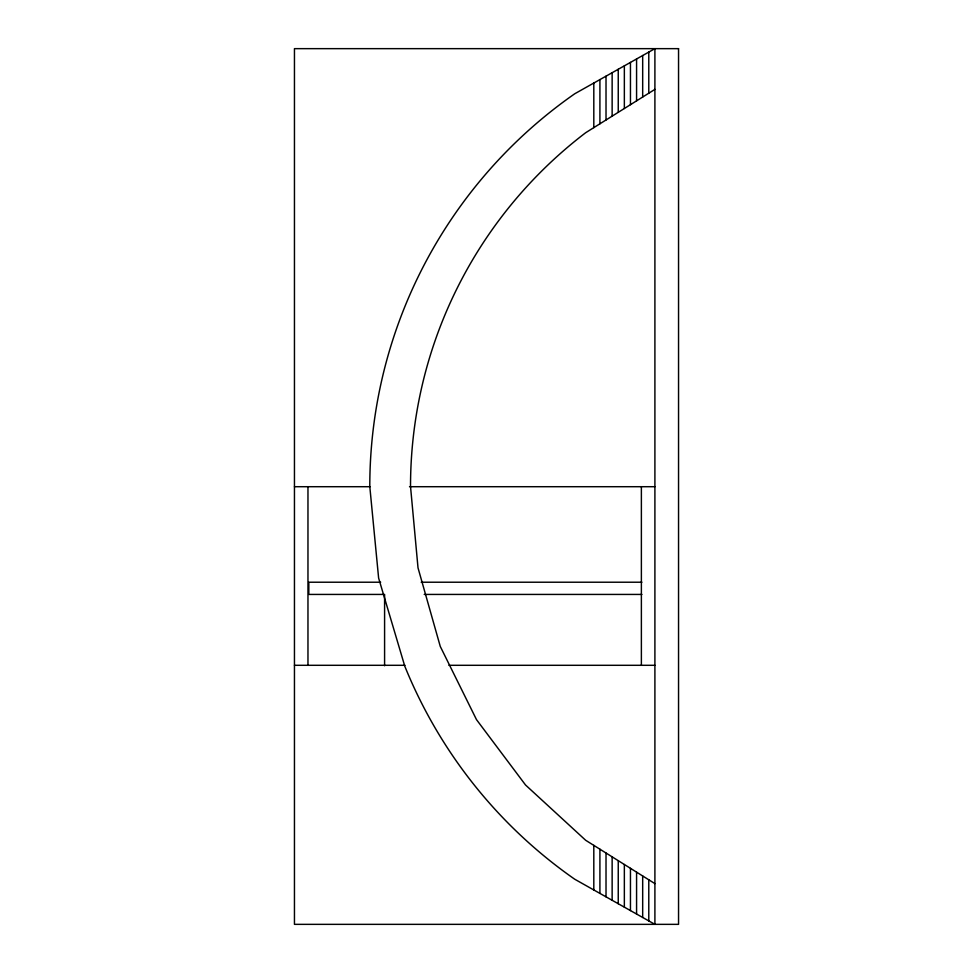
<?xml version="1.0" encoding="UTF-8"?>
<svg xmlns="http://www.w3.org/2000/svg" width="973" height="973" viewBox="0 0 973 973"><rect width="100%" height="100%" fill="white"/><g stroke="black" fill="none" stroke-linecap="round" stroke-linejoin="round"><path stroke-width="1.46" d="M654.902 89.382L585.661 132.729A444.856 444.856 0 0 0 410.521 486.5L418.013 567.843L440.27 646.437L476.502 719.643L525.529 784.992L585.661 840.271L654.902 883.618M294.454 486.707L370.105 486.707M409.511 486.707L654.902 486.707M380.662 582.219L308.818 582.219L308.818 594.43L384.59 594.43L384.59 665.739M421.187 582.219L641.925 582.219M424.228 594.43L641.925 594.43M294.454 665.301L404.963 665.301M448.906 665.301L654.902 665.301M648.784 52.092L648.784 93.201M648.784 879.799L648.784 920.908M642.679 55.522L642.679 97.032M642.679 875.968L642.679 917.478M641.377 486.707L641.377 665.301M636.573 58.964L636.573 100.851M636.573 872.149L636.573 914.036M630.455 62.406L630.455 104.683M630.455 868.317L630.455 910.594M624.35 65.848L624.35 108.514M624.35 864.486L624.35 907.152M618.244 69.278L618.244 112.333M618.244 860.667L618.244 903.722M612.139 72.72L612.139 116.164M612.139 856.836L612.139 900.28M606.021 76.162L606.021 119.983M606.021 853.017L606.021 896.838M599.915 79.591L599.915 123.814M599.915 849.186L599.915 893.409M593.81 83.033L593.81 127.633M593.81 845.367L593.81 889.967M307.967 486.707L307.967 665.301M654.902 48.65L574.751 93.761A478.765 478.765 0 0 0 369.789 486.5L378.619 578.047L404.792 666.213A478.765 478.765 0 0 0 574.751 879.239L654.902 924.35L654.902 48.65M678.546 48.65L294.454 48.65L294.454 924.35L678.546 924.35L678.546 48.65"/></g></svg>
